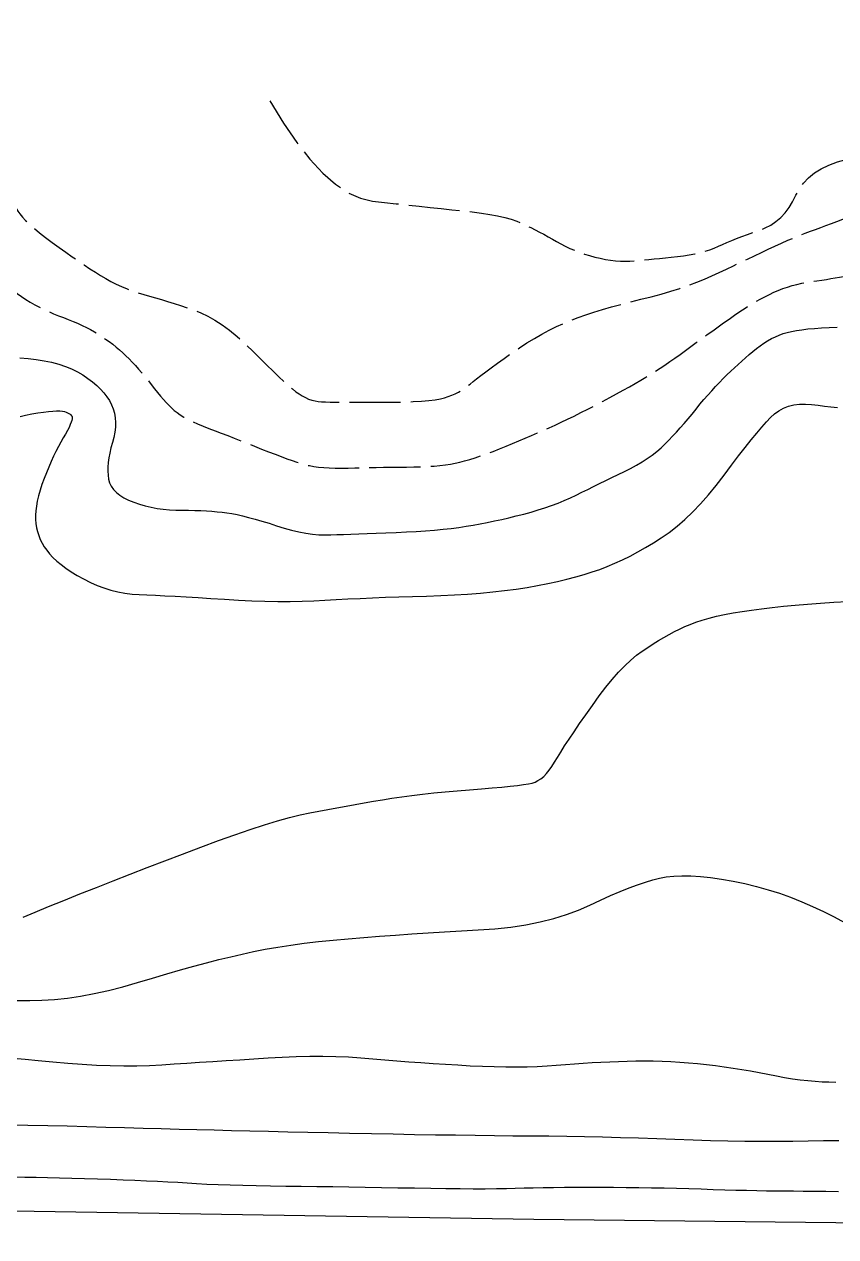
# Model space of a CAD drawing. Header units: millimetres. Extents: x 2456 to 5353, y 685 to 1986.
# Drawn here: x 4771 to 4850.2, y 1069 to 1187.4 of the extents above; entities that cross this region are included whole.
import ezdxf

# ---------------------------------------------------------------- set-up
doc = ezdxf.new("R2010")
doc.units = ezdxf.units.MM
doc.linetypes.add('X11', pattern=[6, 5, -1])
doc.layers.add('0-剖面粗线TS', color=7, linetype='Continuous', lineweight=30)
doc.layers.add('DSX', color=8, linetype='Continuous')

msp = doc.modelspace()

# ---------------------------------------------------------------- linework, layer by layer
at = {"layer": '0-剖面粗线TS', "color": 0, "linetype": 'Continuous', "elevation": 98, "flags": 128}
msp.add_lwpolyline([(4611.7696, 1077.5585), (4622.5632, 1074.9749), (4625.5572, 1074.5323), (4631.5683, 1074.7836), (4639.6715, 1075.3505), (4646.9329, 1075.095), (4676.0265, 1073.4327), (4717.0272, 1072.3479), (4820.7519, 1070.6935), (4991.7361, 1068.7914), (5111.7504, 1067.1349), (5131.5874, 1067.231), (5174.5399, 1066.4784), (5179.0367, 1066.6495), (5183.5348, 1067.2912)], dxfattribs=at)
at = {"layer": 'DSX', "linetype": 'X11', "flags": 128}
for points in [[(4758.8763, 1187.433), (4759.7357, 1186.4693), (4760.5477, 1185.5236), (4761.3123, 1184.5957), (4762.0296, 1183.6858), (4762.6995, 1182.7939), (4763.322, 1181.9199), (4763.8972, 1181.0638), (4764.425, 1180.2256), (4764.923, 1179.3963), (4765.4087, 1178.5666), (4765.882, 1177.7366), (4766.3429, 1176.9063), (4766.7915, 1176.0756), (4767.2278, 1175.2446), (4767.6518, 1174.4133), (4768.0634, 1173.5817), (4768.4536, 1172.7852), (4768.8132, 1172.0594), (4769.1423, 1171.4042), (4769.4409, 1170.8197), (4769.7089, 1170.3059), (4769.9464, 1169.8628), (4770.1533, 1169.4903), (4770.3298, 1169.1884), (4770.5235, 1168.9073), (4770.7826, 1168.5968), (4771.1069, 1168.257), (4771.4964, 1167.8879), (4771.9513, 1167.4895), (4772.4713, 1167.0618), (4773.0567, 1166.6048), (4773.7073, 1166.1184), (4774.3789, 1165.6294), (4775.0273, 1165.1644), (4775.6526, 1164.7234), (4776.2546, 1164.3064), (4776.8335, 1163.9134), (4777.3891, 1163.5444), (4777.9216, 1163.1995), (4778.4309, 1162.8785), (4778.9321, 1162.5792), (4779.4405, 1162.2994), (4779.9562, 1162.039), (4780.479, 1161.798), (4781.009, 1161.5765), (4781.5461, 1161.3744), (4782.0905, 1161.1917), (4782.642, 1161.0285), (4783.2042, 1160.8705), (4783.7807, 1160.7034), (4784.3714, 1160.5272), (4784.9763, 1160.3419), (4785.5955, 1160.1476), (4786.2288, 1159.9442), (4786.8764, 1159.7317), (4787.5383, 1159.5101), (4788.2129, 1159.2502), (4788.8987, 1158.9227), (4789.5959, 1158.5276), (4790.3043, 1158.0649), (4791.024, 1157.5346), (4791.7551, 1156.9366), (4792.4974, 1156.2711), (4793.2509, 1155.5379), (4793.9818, 1154.8043), (4794.6558, 1154.1372), (4795.2731, 1153.5368), (4795.8336, 1153.0029), (4796.3373, 1152.5357), (4796.7842, 1152.135), (4797.1743, 1151.801), (4797.5077, 1151.5335), (4797.8137, 1151.3133), (4798.1216, 1151.1207), (4798.4315, 1150.9559), (4798.7433, 1150.8188), (4799.0571, 1150.7094), (4799.3728, 1150.6278), (4799.6906, 1150.5739), (4800.0102, 1150.5477), (4800.3834, 1150.5362), (4800.8617, 1150.5263), (4801.445, 1150.518), (4802.1334, 1150.5112), (4802.9268, 1150.5061), (4803.8254, 1150.5025), (4804.829, 1150.5005), (4805.9376, 1150.5002), (4807.0488, 1150.5074), (4808.0601, 1150.5283), (4808.9715, 1150.5628), (4809.7828, 1150.611), (4810.4943, 1150.6728), (4811.1058, 1150.7483), (4811.6173, 1150.8374), (4812.0289, 1150.9401), (4812.3841, 1151.0569), (4812.7265, 1151.1882), (4813.056, 1151.334), (4813.3726, 1151.4942), (4813.6764, 1151.669), (4813.9673, 1151.8582), (4814.2454, 1152.0618), (4814.5107, 1152.28), (4814.8006, 1152.5244), (4815.1529, 1152.8067), (4815.5675, 1153.1271), (4816.0444, 1153.4855), (4816.5836, 1153.8819), (4817.1851, 1154.3162), (4817.8489, 1154.7886), (4818.5751, 1155.2989), (4819.328, 1155.8121), (4820.0721, 1156.293), (4820.8074, 1156.7416), (4821.5339, 1157.1579), (4822.2517, 1157.5419), (4822.9607, 1157.8935), (4823.6609, 1158.2129), (4824.3523, 1158.4999), (4825.0606, 1158.7693), (4825.8114, 1159.0354), (4826.6047, 1159.2984), (4827.4405, 1159.5583), (4828.3189, 1159.8149), (4829.2398, 1160.0685), (4830.2032, 1160.3188), (4831.2091, 1160.566), (4832.2163, 1160.8168), (4833.1833, 1161.0779), (4834.1102, 1161.3493), (4834.997, 1161.631), (4835.8437, 1161.9231), (4836.6502, 1162.2254), (4837.4166, 1162.5381), (4838.143, 1162.861), (4838.8469, 1163.1886), (4839.546, 1163.5151), (4840.2403, 1163.8405), (4840.9299, 1164.1649), (4841.6147, 1164.4882), (4842.2947, 1164.8105), (4842.9699, 1165.1316), (4843.6404, 1165.4517), (4844.2973, 1165.7617), (4844.9318, 1166.0526), (4845.5439, 1166.3244), (4846.1336, 1166.577), (4846.7009, 1166.8105), (4847.2458, 1167.0249), (4847.7684, 1167.2202), (4848.2685, 1167.3964), (4848.7653, 1167.5701), (4849.278, 1167.758), (4849.8064, 1167.9601), (4850.3505, 1168.1764), (4850.9105, 1168.4069), (4851.4863, 1168.6516), (4852.0778, 1168.9106), (4852.6851, 1169.1837), (4853.3056, 1169.4737), (4853.9367, 1169.7833), (4854.5784, 1170.1124), (4855.2307, 1170.4611), (4855.8936, 1170.8294), (4856.567, 1171.2173), (4857.2511, 1171.6247), (4857.9457, 1172.0517), (4858.6347, 1172.4887), (4859.302, 1172.9262), (4859.9476, 1173.3643), (4860.5714, 1173.8029), (4861.1735, 1174.242), (4861.7539, 1174.6817), (4862.3125, 1175.1218), (4862.8493, 1175.5625), (4863.368, 1176.0038), (4863.8719, 1176.4456), (4864.3611, 1176.8881), (4864.8357, 1177.3312), (4865.2955, 1177.7749), (4865.7406, 1178.2192), (4866.171, 1178.6642), (4866.5867, 1179.1097)], [(4699.0842, 1175.7492), (4700.0961, 1176.0621), (4701.0365, 1176.3691), (4701.9054, 1176.6702), (4702.7027, 1176.9654), (4703.4284, 1177.2547), (4704.0825, 1177.538), (4704.6651, 1177.8155), (4705.1762, 1178.087), (4705.6456, 1178.3511), (4706.1035, 1178.6063), (4706.5499, 1178.8525), (4706.9846, 1179.0897), (4707.4078, 1179.318), (4707.8194, 1179.5374), (4708.2195, 1179.7477), (4708.608, 1179.9492), (4708.9876, 1180.1387), (4709.3609, 1180.3133), (4709.7281, 1180.473), (4710.089, 1180.6178), (4710.4438, 1180.7477), (4710.7923, 1180.8627), (4711.1346, 1180.9628), (4711.4707, 1181.048), (4711.805, 1181.1231), (4712.1417, 1181.1929), (4712.4809, 1181.2575), (4712.8225, 1181.3168), (4713.1667, 1181.3708), (4713.5133, 1181.4195), (4713.8624, 1181.4629), (4714.214, 1181.5011), (4714.5769, 1181.5367), (4714.9599, 1181.5726), (4715.3631, 1181.6088), (4715.7863, 1181.6453), (4716.2297, 1181.682), (4716.6933, 1181.7189), (4717.1769, 1181.7562), (4717.6807, 1181.7937), (4718.2677, 1181.828), (4719.0009, 1181.8555), (4719.8805, 1181.8764), (4720.9063, 1181.8906), (4722.0784, 1181.8981), (4723.3968, 1181.8988), (4724.8614, 1181.8929), (4726.4724, 1181.8802), (4728.1183, 1181.8629), (4729.688, 1181.8428), (4731.1815, 1181.82), (4732.5987, 1181.7945), (4733.9397, 1181.7663), (4735.2044, 1181.7353), (4736.3929, 1181.7017), (4737.5051, 1181.6653), (4738.5656, 1181.6234), (4739.5989, 1181.5729), (4740.6049, 1181.514), (4741.5837, 1181.4466), (4742.5352, 1181.3707), (4743.4595, 1181.2864), (4744.3565, 1181.1936), (4745.2263, 1181.0923), (4746.067, 1180.9758), (4746.8768, 1180.8373), (4747.6557, 1180.677), (4748.4037, 1180.4948), (4749.1207, 1180.2906), (4749.8069, 1180.0645), (4750.4621, 1179.8165), (4751.0864, 1179.5466), (4751.7074, 1179.246), (4752.3529, 1178.9059), (4753.0228, 1178.5264), (4753.7171, 1178.1075), (4754.4358, 1177.6491), (4755.1789, 1177.1513), (4755.9464, 1176.6141), (4756.7384, 1176.0374), (4757.5203, 1175.4459), (4758.2578, 1174.8642), (4758.9508, 1174.2924), (4759.5993, 1173.7305), (4760.2034, 1173.1784), (4760.763, 1172.6361), (4761.2781, 1172.1037), (4761.7488, 1171.5812), (4762.1927, 1171.059), (4762.6275, 1170.5278), (4763.0532, 1169.9876), (4763.4698, 1169.4383), (4763.8773, 1168.88), (4764.2756, 1168.3127), (4764.6649, 1167.7364), (4765.045, 1167.151), (4765.4194, 1166.5732), (4765.7914, 1166.0195), (4766.161, 1165.4899), (4766.5282, 1164.9845), (4766.893, 1164.5032), (4767.2554, 1164.046), (4767.6155, 1163.613), (4767.9731, 1163.204), (4768.3342, 1162.8153), (4768.7047, 1162.4426), (4769.0846, 1162.086), (4769.4738, 1161.7455), (4769.8725, 1161.4212), (4770.2805, 1161.1129), (4770.6979, 1160.8207), (4771.1246, 1160.5447), (4771.5595, 1160.2825), (4772.0013, 1160.0318), (4772.4499, 1159.7928), (4772.9053, 1159.5653), (4773.3676, 1159.3495), (4773.8367, 1159.1452), (4774.3127, 1158.9525), (4774.7955, 1158.7714), (4775.2742, 1158.5927), (4775.7378, 1158.4072), (4776.1861, 1158.2151), (4776.6194, 1158.0161), (4777.0375, 1157.8105), (4777.4404, 1157.5981), (4777.8282, 1157.3789), (4778.2008, 1157.153), (4778.5624, 1156.9196), (4778.9171, 1156.6776), (4779.2648, 1156.4273), (4779.6056, 1156.1685), (4779.9395, 1155.9013), (4780.2664, 1155.6257), (4780.5863, 1155.3416), (4780.8993, 1155.0491), (4781.2089, 1154.7454), (4781.5187, 1154.4274), (4781.8285, 1154.0953), (4782.1384, 1153.7491), (4782.4484, 1153.3887), (4782.7585, 1153.0141), (4783.0687, 1152.6255), (4783.379, 1152.2226), (4783.6857, 1151.8247), (4783.9849, 1151.4506), (4784.2767, 1151.1006), (4784.561, 1150.7744), (4784.8379, 1150.4722), (4785.1074, 1150.1939), (4785.3695, 1149.9395), (4785.6241, 1149.7091), (4785.8965, 1149.4905), (4786.2118, 1149.2714), (4786.5699, 1149.052), (4786.9709, 1148.8322), (4787.4148, 1148.612), (4787.9016, 1148.3913), (4788.4313, 1148.1703), (4789.0039, 1147.9489), (4789.6042, 1147.7236), (4790.2169, 1147.4908), (4790.842, 1147.2505), (4791.4796, 1147.0027), (4792.1296, 1146.7474), (4792.7921, 1146.4846), (4793.467, 1146.2144), (4794.1544, 1145.9366), (4794.828, 1145.6664), (4795.4617, 1145.4186), (4796.0554, 1145.1933), (4796.6092, 1144.9904), (4797.1231, 1144.81), (4797.5971, 1144.6521), (4798.0311, 1144.5166), (4798.4252, 1144.4036), (4798.8177, 1144.3095), (4799.247, 1144.2306), (4799.713, 1144.1669), (4800.2159, 1144.1184), (4800.7555, 1144.0852), (4801.3319, 1144.0672), (4801.945, 1144.0645), (4802.595, 1144.077), (4803.2688, 1144.096), (4803.9537, 1144.1131), (4804.6495, 1144.128), (4805.3564, 1144.141), (4806.0743, 1144.1518), (4806.8031, 1144.1606), (4807.543, 1144.1674), (4808.2939, 1144.1721), (4809.0302, 1144.1812), (4809.7263, 1144.201), (4810.3822, 1144.2315), (4810.9979, 1144.2729), (4811.5734, 1144.3249), (4812.1088, 1144.3877), (4812.6039, 1144.4613), (4813.0588, 1144.5456), (4813.5069, 1144.6461), (4813.9816, 1144.7683), (4814.4829, 1144.9122), (4815.0107, 1145.0777), (4815.5652, 1145.2648), (4816.1462, 1145.4737), (4816.7538, 1145.7041), (4817.388, 1145.9563), (4818.0305, 1146.2186), (4818.6631, 1146.4794), (4819.2858, 1146.7388), (4819.8986, 1146.9968), (4820.5015, 1147.2534), (4821.0944, 1147.5086), (4821.6775, 1147.7624), (4822.2506, 1148.0147), (4822.8289, 1148.2749), (4823.4272, 1148.5523), (4824.0458, 1148.8469), (4824.6845, 1149.1586), (4825.3434, 1149.4875), (4826.0224, 1149.8336), (4826.7215, 1150.1968), (4827.4408, 1150.5772), (4828.1527, 1150.9592), (4828.8294, 1151.3273), (4829.471, 1151.6815), (4830.0776, 1152.0217), (4830.649, 1152.348), (4831.1853, 1152.6603), (4831.6865, 1152.9587), (4832.1526, 1153.2432), (4832.6064, 1153.5281), (4833.0709, 1153.8278), (4833.5459, 1154.1423), (4834.0316, 1154.4715), (4834.5279, 1154.8155), (4835.0348, 1155.1742), (4835.5523, 1155.5477), (4836.0805, 1155.936), (4836.6138, 1156.33), (4837.1467, 1156.7208), (4837.6794, 1157.1083), (4838.2118, 1157.4926), (4838.7439, 1157.8736), (4839.2757, 1158.2514), (4839.8072, 1158.6259), (4840.3384, 1158.9971), (4840.8631, 1159.3557), (4841.3751, 1159.6924), (4841.8744, 1160.0071), (4842.361, 1160.2998), (4842.8349, 1160.5705), (4843.2962, 1160.8192), (4843.7447, 1161.0459), (4844.1806, 1161.2507), (4844.6144, 1161.4366), (4845.0571, 1161.6069), (4845.5085, 1161.7616), (4845.9687, 1161.9007), (4846.4376, 1162.0242), (4846.9153, 1162.132), (4847.4017, 1162.2242), (4847.8969, 1162.3008), (4848.388, 1162.3699), (4848.8621, 1162.4397), (4849.3191, 1162.5101), (4849.759, 1162.5812), (4850.182, 1162.653), (4850.5879, 1162.7255), (4850.9767, 1162.7986), (4851.3486, 1162.8723), (4851.7173, 1162.958), (4852.0969, 1163.0668), (4852.4874, 1163.1986), (4852.8887, 1163.3536), (4853.3009, 1163.5317), (4853.724, 1163.7329), (4854.1579, 1163.9572), (4854.6027, 1164.2046), (4855.0418, 1164.4598), (4855.4586, 1164.7077), (4855.8532, 1164.9482), (4856.2255, 1165.1813), (4856.5755, 1165.407), (4856.9033, 1165.6253), (4857.2088, 1165.8362), (4857.4921, 1166.0398), (4857.7544, 1166.2372), (4857.9972, 1166.4296), (4858.2204, 1166.617), (4858.4241, 1166.7994), (4858.6082, 1166.9769), (4858.7727, 1167.1494), (4858.9177, 1167.3169), (4859.0431, 1167.4794), (4859.1689, 1167.6393), (4859.3152, 1167.7989), (4859.482, 1167.9584), (4859.6692, 1168.1175), (4859.8769, 1168.2764), (4860.1051, 1168.4351), (4860.3538, 1168.5935), (4860.6229, 1168.7516), (4860.9155, 1168.9215), (4861.2348, 1169.1149), (4861.5807, 1169.3318), (4861.9533, 1169.5724), (4862.3524, 1169.8365), (4862.7782, 1170.1242), (4863.2306, 1170.4355), (4863.7097, 1170.7703), (4864.19, 1171.1123), (4864.6463, 1171.445), (4865.0786, 1171.7683), (4865.4869, 1172.0823), (4865.8711, 1172.3869), (4866.2313, 1172.6822), (4866.5675, 1172.9682), (4866.8797, 1173.2448), (4867.1754, 1173.5222), (4867.4622, 1173.8104), (4867.7402, 1174.1093), (4868.0092, 1174.419), (4868.2695, 1174.7395), (4868.5208, 1175.0709), (4868.7632, 1175.4129), (4868.9968, 1175.7658), (4869.2283, 1176.131), (4869.4643, 1176.5099), (4869.705, 1176.9026), (4869.9502, 1177.3091), (4870.2001, 1177.7294), (4870.4545, 1178.1634), (4870.7136, 1178.6112), (4870.9773, 1179.0728)], [(4794.9676, 1179.9536), (4796.2842, 1177.7785), (4797.5827, 1175.8752), (4798.863, 1174.2436), (4800.1251, 1172.8838), (4801.369, 1171.7957), (4802.5947, 1170.9794), (4803.8023, 1170.4349), (4804.9917, 1170.1621), (4806.1611, 1170.0275), (4807.3089, 1169.8974), (4808.4351, 1169.7719), (4809.5396, 1169.651), (4810.6225, 1169.5347), (4811.6838, 1169.4229), (4812.7234, 1169.3157), (4813.7414, 1169.2131), (4814.7135, 1169.1062), (4815.6154, 1168.9863), (4816.4471, 1168.8534), (4817.2086, 1168.7074), (4817.9, 1168.5484), (4818.5212, 1168.3764), (4819.0722, 1168.1914), (4819.553, 1167.9933), (4819.9964, 1167.7863), (4820.4352, 1167.5745), (4820.8693, 1167.3578), (4821.2988, 1167.1363), (4821.7237, 1166.91), (4822.1439, 1166.6788), (4822.5594, 1166.4427), (4822.9703, 1166.2019), (4823.3862, 1165.9654), (4823.8166, 1165.7425), (4824.2615, 1165.5331), (4824.721, 1165.3373), (4825.1949, 1165.1551), (4825.6834, 1164.9865), (4826.1865, 1164.8315), (4826.704, 1164.69), (4827.2236, 1164.5663), (4827.7327, 1164.4648), (4828.2313, 1164.3854), (4828.7194, 1164.3281), (4829.1971, 1164.2928), (4829.6643, 1164.2797), (4830.121, 1164.2887), (4830.5672, 1164.3198), (4831.0186, 1164.3633), (4831.4908, 1164.4095), (4831.9837, 1164.4583), (4832.4974, 1164.5097), (4833.0319, 1164.5638), (4833.5871, 1164.6206), (4834.1632, 1164.68), (4834.76, 1164.742), (4835.3539, 1164.8131), (4835.9213, 1164.8994), (4836.4621, 1165.001), (4836.9763, 1165.1179), (4837.4639, 1165.2501), (4837.925, 1165.3975), (4838.3595, 1165.5603), (4838.7674, 1165.7383), (4839.175, 1165.9252), (4839.6085, 1166.1144), (4840.0679, 1166.3059), (4840.5532, 1166.4998), (4841.0644, 1166.6961), (4841.6015, 1166.8946), (4842.1646, 1167.0956), (4842.7535, 1167.2988), (4843.3361, 1167.5312), (4843.8799, 1167.8193), (4844.3851, 1168.1633), (4844.8515, 1168.563), (4845.2793, 1169.0186), (4845.6683, 1169.5299), (4846.0187, 1170.0971), (4846.3304, 1170.7201), (4846.6639, 1171.3448), (4847.0799, 1171.917), (4847.5784, 1172.4368), (4848.1593, 1172.9042), (4848.8226, 1173.3192), (4849.5685, 1173.6818), (4850.3967, 1173.9919), (4851.3074, 1174.2496), (4852.2835, 1174.5325), (4853.3077, 1174.9183), (4854.3802, 1175.4069), (4855.5009, 1175.9985), (4856.6698, 1176.6928), (4857.8869, 1177.4901), (4859.1522, 1178.3902), (4860.4657, 1179.3931)]]:
    msp.add_lwpolyline(points, dxfattribs=at)
at = {"layer": 'DSX', "linetype": 'X11'}
for points in [[(4770.5217, 1154.8406), (4771.3352, 1154.7738), (4772.1451, 1154.6824), (4772.9149, 1154.5599), (4773.6447, 1154.406), (4774.3345, 1154.2209), (4774.9842, 1154.0046), (4775.5939, 1153.757), (4776.1636, 1153.4781), (4776.6933, 1153.168), (4777.183, 1152.8375), (4777.6326, 1152.4978), (4778.0422, 1152.1488), (4778.4118, 1151.7905), (4778.7413, 1151.4229), (4779.0309, 1151.046), (4779.2804, 1150.6598), (4779.4899, 1150.2643), (4779.6571, 1149.8563), (4779.78, 1149.4324), (4779.8584, 1148.9927), (4779.8924, 1148.5373), (4779.882, 1148.066), (4779.8271, 1147.5789), (4779.7279, 1147.076), (4779.5842, 1146.5572), (4779.4331, 1146.0407), (4779.3118, 1145.5444), (4779.2202, 1145.0682), (4779.1584, 1144.6122), (4779.1263, 1144.1764), (4779.1239, 1143.7609), (4779.1513, 1143.3655), (4779.2084, 1142.9902), (4779.3098, 1142.6355), (4779.4702, 1142.3014), (4779.6896, 1141.9881), (4779.9679, 1141.6956), (4780.3052, 1141.4237), (4780.7015, 1141.1726), (4781.1568, 1140.9423), (4781.671, 1140.7326), (4782.2205, 1140.546), (4782.7816, 1140.3848), (4783.3543, 1140.2489), (4783.9387, 1140.1384), (4784.5347, 1140.0533), (4785.1423, 1139.9935), (4785.7615, 1139.9591), (4786.3923, 1139.9501), (4787.0177, 1139.9494), (4787.6204, 1139.94), (4788.2005, 1139.9218), (4788.758, 1139.8949), (4789.2929, 1139.8593), (4789.8053, 1139.8149), (4790.295, 1139.7618), (4790.7621, 1139.7), (4791.2367, 1139.6224), (4791.7492, 1139.5221), (4792.2995, 1139.399), (4792.8876, 1139.253), (4793.5135, 1139.0843), (4794.1772, 1138.8929), (4794.8787, 1138.6786), (4795.618, 1138.4415), (4796.3643, 1138.2102), (4797.0866, 1138.013), (4797.7849, 1137.8499), (4798.4594, 1137.721), (4799.1098, 1137.6262), (4799.7364, 1137.5656), (4800.339, 1137.5391), (4800.9177, 1137.5468), (4801.5131, 1137.5723), (4802.166, 1137.5994), (4802.8764, 1137.628), (4803.6443, 1137.6582), (4804.4697, 1137.6899), (4805.3525, 1137.7231), (4806.2928, 1137.7579), (4807.2905, 1137.7943), (4808.2955, 1137.836), (4809.2575, 1137.8869), (4810.1764, 1137.9469), (4811.0522, 1138.0162), (4811.885, 1138.0947), (4812.6747, 1138.1823), (4813.4214, 1138.2791), (4814.1251, 1138.3852), (4814.8098, 1138.5007), (4815.4999, 1138.6259), (4816.1953, 1138.761), (4816.8959, 1138.9057), (4817.6019, 1139.0603), (4818.3132, 1139.2246), (4819.0297, 1139.3987), (4819.7516, 1139.5825), (4820.4656, 1139.7766), (4821.1586, 1139.9813), (4821.8306, 1140.1968), (4822.4815, 1140.4228), (4823.1114, 1140.6596), (4823.7203, 1140.9071), (4824.3082, 1141.1652), (4824.875, 1141.434), (4825.4354, 1141.7098), (4826.004, 1141.9891), (4826.5808, 1142.2719), (4827.1657, 1142.5581), (4827.7588, 1142.8477), (4828.36, 1143.1408), (4828.9694, 1143.4374), (4829.587, 1143.7374), (4830.1929, 1144.0432), (4830.7674, 1144.3572), (4831.3104, 1144.6794), (4831.8219, 1145.0098), (4832.3019, 1145.3484), (4832.7504, 1145.6952), (4833.1675, 1146.0502), (4833.5531, 1146.4134), (4833.9241, 1146.7881), (4834.2973, 1147.1776), (4834.6728, 1147.5818), (4835.0506, 1148.0008), (4835.4306, 1148.4346), (4835.8128, 1148.8832), (4836.1973, 1149.3465), (4836.584, 1149.8246), (4836.9706, 1150.3019), (4837.3546, 1150.7627), (4837.7361, 1151.2071), (4838.1151, 1151.635), (4838.4915, 1152.0465), (4838.8653, 1152.4416), (4839.2367, 1152.8202), (4839.6055, 1153.1824), (4839.9722, 1153.5322), (4840.3373, 1153.8738), (4840.7008, 1154.2071), (4841.0626, 1154.5322), (4841.4229, 1154.8491), (4841.7815, 1155.1577), (4842.1385, 1155.4581), (4842.4939, 1155.7502), (4842.8511, 1156.0268), (4843.2134, 1156.2804), (4843.581, 1156.5112), (4843.9536, 1156.719), (4844.3315, 1156.9039), (4844.7145, 1157.0659), (4845.1027, 1157.2051), (4845.496, 1157.3213), (4845.9187, 1157.4211), (4846.3949, 1157.5113), (4846.9246, 1157.5918), (4847.5078, 1157.6625), (4848.1446, 1157.7236), (4848.8348, 1157.7749), (4849.5786, 1157.8165), (4850.3758, 1157.8484)], [(4770.554, 1149.1181), (4771.1024, 1149.2493), (4771.7021, 1149.364), (4772.2991, 1149.4606), (4772.8399, 1149.5378), (4773.3242, 1149.5955), (4773.7521, 1149.6338), (4774.1237, 1149.6526), (4774.4389, 1149.6519), (4774.6978, 1149.6318), (4774.9002, 1149.5922), (4775.0645, 1149.54), (4775.209, 1149.4817), (4775.3337, 1149.4176), (4775.4384, 1149.3474), (4775.5233, 1149.2713), (4775.5884, 1149.1893), (4775.6336, 1149.1013), (4775.6589, 1149.0073), (4775.6586, 1148.8914), (4775.6267, 1148.7375), (4775.5634, 1148.5456), (4775.4686, 1148.3157), (4775.3423, 1148.0479), (4775.1845, 1147.742), (4774.9953, 1147.3982), (4774.7745, 1147.0164), (4774.5384, 1146.6036), (4774.303, 1146.1668), (4774.0685, 1145.7058), (4773.8348, 1145.2208), (4773.6018, 1144.7117), (4773.3697, 1144.1786), (4773.1383, 1143.6214), (4772.9078, 1143.0401), (4772.6933, 1142.4585), (4772.5102, 1141.9005), (4772.3586, 1141.3659), (4772.2383, 1140.8549), (4772.1494, 1140.3675), (4772.092, 1139.9035), (4772.0659, 1139.4631), (4772.0713, 1139.0461), (4772.1067, 1138.6446), (4772.1708, 1138.2504), (4772.2637, 1137.8635), (4772.3853, 1137.4839), (4772.5356, 1137.1116), (4772.7146, 1136.7466), (4772.9224, 1136.3889), (4773.1589, 1136.0385), (4773.4348, 1135.6914), (4773.7607, 1135.3435), (4774.1368, 1134.9948), (4774.563, 1134.6453), (4775.0392, 1134.2951), (4775.5656, 1133.944), (4776.142, 1133.5922), (4776.7685, 1133.2396), (4777.4235, 1132.9069), (4778.0854, 1132.615), (4778.754, 1132.3637), (4779.4295, 1132.1531), (4780.1118, 1131.9832), (4780.801, 1131.854), (4781.497, 1131.7655), (4782.1998, 1131.7177), (4782.9479, 1131.6864), (4783.7795, 1131.6473), (4784.6946, 1131.6006), (4785.6933, 1131.5461), (4786.7755, 1131.4839), (4787.9413, 1131.414), (4789.1906, 1131.3364), (4790.5234, 1131.2511), (4791.8797, 1131.1716), (4793.1992, 1131.1116), (4794.4819, 1131.071), (4795.7278, 1131.0499), (4796.9369, 1131.0483), (4798.1093, 1131.0661), (4799.2448, 1131.1033), (4800.3436, 1131.1601), (4801.4441, 1131.2246), (4802.5847, 1131.2855), (4803.7654, 1131.3427), (4804.9863, 1131.3962), (4806.2473, 1131.4461), (4807.5485, 1131.4922), (4808.8898, 1131.5346), (4810.2712, 1131.5733), (4811.6508, 1131.6188), (4812.9867, 1131.6816), (4814.2788, 1131.7616), (4815.5271, 1131.8589), (4816.7317, 1131.9734), (4817.8925, 1132.1051), (4819.0095, 1132.2542), (4820.0827, 1132.4204), (4821.1138, 1132.6009), (4822.1041, 1132.7928), (4823.0537, 1132.9959), (4823.9626, 1133.2102), (4824.8308, 1133.4359), (4825.6583, 1133.6729), (4826.4451, 1133.9211), (4827.1912, 1134.1806), (4827.9199, 1134.4606), (4828.6546, 1134.7704), (4829.3951, 1135.11), (4830.1417, 1135.4793), (4830.8941, 1135.8783), (4831.6525, 1136.3071), (4832.4169, 1136.7657), (4833.1872, 1137.254), (4833.9596, 1137.7898), (4834.7304, 1138.3909), (4835.4995, 1139.0571), (4836.2669, 1139.7886), (4837.0327, 1140.5853), (4837.7968, 1141.4472), (4838.5593, 1142.3744), (4839.32, 1143.3668), (4840.056, 1144.352), (4840.7441, 1145.2576), (4841.3843, 1146.0836), (4841.9766, 1146.8301), (4842.5209, 1147.497), (4843.0174, 1148.0843), (4843.4659, 1148.5921), (4843.8665, 1149.0203), (4844.2588, 1149.3799), (4844.6823, 1149.682), (4845.137, 1149.9265), (4845.6229, 1150.1135), (4846.14, 1150.243), (4846.6884, 1150.315), (4847.268, 1150.3295), (4847.8788, 1150.2864), (4848.5056, 1150.2131), (4849.1334, 1150.1368), (4849.7621, 1150.0575), (4850.3918, 1149.9753)]]:
    msp.add_lwpolyline(points, dxfattribs=at)
at = {"layer": 'DSX', "color": 252, "linetype": 'X11', "true_color": 0x939598}
for points in [[(4770.8529, 1100.2054), (4772.0233, 1100.6901), (4773.3508, 1101.2324), (4774.8353, 1101.8321), (4776.4119, 1102.4634), (4778.0156, 1103.1001), (4779.6465, 1103.7423), (4781.3044, 1104.3899), (4782.9894, 1105.0429), (4784.7016, 1105.7014), (4786.4408, 1106.3653), (4788.2071, 1107.0347), (4789.9309, 1107.6753), (4791.5426, 1108.2529), (4793.0421, 1108.7674), (4794.4294, 1109.2188), (4795.7045, 1109.6073), (4796.8675, 1109.9326), (4797.9183, 1110.1949), (4798.8569, 1110.3942), (4799.7403, 1110.561), (4800.6252, 1110.7258), (4801.5117, 1110.8886), (4802.3999, 1111.0494), (4803.2896, 1111.2083), (4804.1809, 1111.3651), (4805.0738, 1111.52), (4805.9683, 1111.6729), (4806.8845, 1111.821), (4807.8422, 1111.9616), (4808.8416, 1112.0945), (4809.8827, 1112.2199), (4810.9654, 1112.3377), (4812.0897, 1112.4479), (4813.2556, 1112.5506), (4814.4632, 1112.6457), (4815.6334, 1112.7358), (4816.6871, 1112.8236), (4817.6244, 1112.909), (4818.4451, 1112.9921), (4819.1495, 1113.0729), (4819.7373, 1113.1513), (4820.2087, 1113.2274), (4820.5637, 1113.3012), (4820.8576, 1113.3964), (4821.1459, 1113.5368), (4821.4287, 1113.7224), (4821.7059, 1113.9532), (4821.9776, 1114.2292), (4822.2436, 1114.5504), (4822.5041, 1114.9169), (4822.7591, 1115.3285), (4823.0375, 1115.7954), (4823.3683, 1116.3276), (4823.7517, 1116.925), (4824.1876, 1117.5878), (4824.676, 1118.3159), (4825.2169, 1119.1093), (4825.8103, 1119.9679), (4826.4562, 1120.8919), (4827.1204, 1121.8118), (4827.7685, 1122.6583), (4828.4007, 1123.4314), (4829.017, 1124.131), (4829.6172, 1124.7573), (4830.2015, 1125.3102), (4830.7698, 1125.7897), (4831.3222, 1126.1957), (4831.8635, 1126.5563), (4832.3987, 1126.8991), (4832.9279, 1127.2243), (4833.451, 1127.5319), (4833.968, 1127.8217), (4834.479, 1128.0939), (4834.9839, 1128.3484), (4835.4827, 1128.5853), (4836.0039, 1128.8079), (4836.5758, 1129.0198), (4837.1986, 1129.2209), (4837.8722, 1129.4112), (4838.5965, 1129.5907), (4839.3717, 1129.7595), (4840.1977, 1129.9175), (4841.0745, 1130.0647), (4842.0041, 1130.2028), (4842.9889, 1130.3333), (4844.0287, 1130.4563), (4845.1235, 1130.5718), (4846.2734, 1130.6798), (4847.4783, 1130.7802), (4848.7383, 1130.8731), (4850.0533, 1130.9585), (4851.3658, 1131.0443)], [(4770.2898, 1092.0689), (4771.5069, 1092.0593), (4772.6935, 1092.0786), (4773.9175, 1092.155), (4775.1787, 1092.2886), (4776.4773, 1092.4793), (4777.8133, 1092.7271), (4779.1865, 1093.0322), (4780.5971, 1093.3943), (4782.045, 1093.8137), (4783.4876, 1094.2491), (4784.882, 1094.6596), (4786.2284, 1095.0452), (4787.5267, 1095.4058), (4788.7769, 1095.7415), (4789.9791, 1096.0523), (4791.1331, 1096.3382), (4792.2391, 1096.5991), (4793.348, 1096.8399), (4794.5107, 1097.0653), (4795.7273, 1097.2753), (4796.9978, 1097.47), (4798.3221, 1097.6492), (4799.7003, 1097.8131), (4801.1324, 1097.9616), (4802.6183, 1098.0948), (4804.1405, 1098.218), (4805.6813, 1098.3366), (4807.2406, 1098.4507), (4808.8186, 1098.5602), (4810.4151, 1098.6653), (4812.0302, 1098.7657), (4813.6639, 1098.8616), (4815.3162, 1098.953), (4816.9404, 1099.0688), (4818.49, 1099.2378), (4819.965, 1099.4602), (4821.3653, 1099.7358), (4822.691, 1100.0647), (4823.942, 1100.4469), (4825.1184, 1100.8824), (4826.2201, 1101.3712), (4827.2576, 1101.8635), (4828.2412, 1102.3096), (4829.1711, 1102.7096), (4830.0471, 1103.0634), (4830.8692, 1103.371), (4831.6375, 1103.6324), (4832.352, 1103.8476), (4833.0127, 1104.0167), (4833.6795, 1104.1397), (4834.4123, 1104.2169), (4835.2113, 1104.2482), (4836.0763, 1104.2336), (4837.0074, 1104.1732), (4838.0045, 1104.0669), (4839.0678, 1103.9147), (4840.1971, 1103.7167), (4841.3522, 1103.4769), (4842.4927, 1103.1993), (4843.6186, 1102.8841), (4844.73, 1102.5312), (4845.8268, 1102.1406), (4846.9089, 1101.7123), (4847.9766, 1101.2463), (4849.0296, 1100.7426), (4850.0673, 1100.2164), (4851.0891, 1099.6828)], [(4769.8934, 1086.4093), (4771.053, 1086.3166), (4772.3393, 1086.2016), (4773.7525, 1086.0643), (4775.2111, 1085.9301), (4776.6337, 1085.8241), (4778.0204, 1085.7464), (4779.3711, 1085.697), (4780.6859, 1085.6759), (4781.9648, 1085.6831), (4783.2077, 1085.7187), (4784.4147, 1085.7825), (4785.6169, 1085.8611), (4786.8459, 1085.9411), (4788.1014, 1086.0224), (4789.3835, 1086.105), (4790.6923, 1086.1889), (4792.0277, 1086.2741), (4793.3897, 1086.3606), (4794.7783, 1086.4485), (4796.165, 1086.5248), (4797.5214, 1086.5767), (4798.8475, 1086.6041), (4800.1432, 1086.607), (4801.4086, 1086.5856), (4802.6436, 1086.5397), (4803.8483, 1086.4693), (4805.0226, 1086.3745), (4806.1854, 1086.2702), (4807.3554, 1086.1712), (4808.5327, 1086.0777), (4809.7171, 1085.9895), (4810.9088, 1085.9067), (4812.1078, 1085.8293), (4813.3139, 1085.7573), (4814.5273, 1085.6907), (4815.7236, 1085.6356), (4816.8784, 1085.5979), (4817.9919, 1085.5776), (4819.0638, 1085.5748), (4820.0944, 1085.5895), (4821.0835, 1085.6217), (4822.0311, 1085.6713), (4822.9374, 1085.7384), (4823.8203, 1085.811), (4824.6981, 1085.8773), (4825.5707, 1085.9372), (4826.4382, 1085.9907), (4827.3005, 1086.0379), (4828.1577, 1086.0788), (4829.0097, 1086.1132), (4829.8565, 1086.1413), (4830.7028, 1086.1592), (4831.5531, 1086.1632), (4832.4074, 1086.1531), (4833.2657, 1086.129), (4834.128, 1086.091), (4834.9942, 1086.0389), (4835.8645, 1085.9728), (4836.7388, 1085.8928), (4837.6128, 1085.8003), (4838.4823, 1085.6969), (4839.3472, 1085.5827), (4840.2077, 1085.4577), (4841.0635, 1085.3217), (4841.9149, 1085.1749), (4842.7617, 1085.0173), (4843.604, 1084.8487), (4844.4319, 1084.6848), (4845.2356, 1084.5411), (4846.0151, 1084.4175), (4846.7704, 1084.314), (4847.5016, 1084.2307), (4848.2085, 1084.1675), (4848.8912, 1084.1245), (4849.5498, 1084.1016), (4850.2542, 1084.0872)], [(4769.3639, 1079.9201), (4771.3193, 1079.8914), (4773.256, 1079.8518), (4775.1739, 1079.8012), (4777.0679, 1079.746), (4778.9329, 1079.6926), (4780.7691, 1079.6409), (4782.5762, 1079.591), (4784.3544, 1079.5429), (4786.1037, 1079.4966), (4787.824, 1079.452), (4789.5153, 1079.4092), (4791.2226, 1079.3672), (4792.9905, 1079.3248), (4794.8192, 1079.2821), (4796.7086, 1079.2391), (4798.6587, 1079.1958), (4800.6696, 1079.1521), (4802.7411, 1079.1082), (4804.8734, 1079.0639), (4807.0094, 1079.0216), (4809.092, 1078.9833), (4811.1213, 1078.949), (4813.0972, 1078.9189), (4815.0198, 1078.8928), (4816.889, 1078.8709), (4818.7048, 1078.853), (4820.4673, 1078.8391), (4822.2059, 1078.8236), (4823.95, 1078.8004), (4825.6995, 1078.7697), (4827.4545, 1078.7314), (4829.215, 1078.6856), (4830.981, 1078.6321), (4832.7525, 1078.5711), (4834.5295, 1078.5025), (4836.2899, 1078.4368), (4838.0119, 1078.3843), (4839.6955, 1078.345), (4841.3406, 1078.319), (4842.9472, 1078.3062), (4844.5154, 1078.3067), (4846.0451, 1078.3204), (4847.5364, 1078.3474), (4849.0229, 1078.3757), (4850.5384, 1078.3933)], [(4850.512, 1073.3736), (4849.2721, 1073.3872), (4848.1224, 1073.3993), (4847.063, 1073.4098), (4846.0938, 1073.4187), (4845.215, 1073.426), (4844.3585, 1073.4346), (4843.4567, 1073.4474), (4842.5095, 1073.4644), (4841.5168, 1073.4856), (4840.4788, 1073.511), (4839.3954, 1073.5406), (4838.2665, 1073.5744), (4837.0923, 1073.6124), (4835.8914, 1073.6502), (4834.6828, 1073.6833), (4833.4665, 1073.7117), (4832.2424, 1073.7354), (4831.0105, 1073.7545), (4829.7708, 1073.7689), (4828.5234, 1073.7786), (4827.2682, 1073.7837), (4826.0363, 1073.7846), (4824.8586, 1073.7818), (4823.7352, 1073.7754), (4822.666, 1073.7652), (4821.651, 1073.7515), (4820.6904, 1073.734), (4819.7839, 1073.7129), (4818.9318, 1073.6881), (4818.0561, 1073.6652), (4817.0793, 1073.6495), (4816.0013, 1073.6412), (4814.8222, 1073.6402), (4813.5419, 1073.6466), (4812.1604, 1073.6602), (4810.6777, 1073.6812), (4809.0939, 1073.7095), (4807.4671, 1073.7404), (4805.8553, 1073.7692), (4804.2587, 1073.796), (4802.6773, 1073.8207), (4801.1109, 1073.8433), (4799.5597, 1073.8638), (4798.0236, 1073.8823), (4796.5027, 1073.8986), (4795.028, 1073.9168), (4793.631, 1073.9407), (4792.3115, 1073.9702), (4791.0695, 1074.0054), (4789.9051, 1074.0463), (4788.8183, 1074.0929), (4787.809, 1074.1451), (4786.8772, 1074.203), (4785.9592, 1074.2624), (4784.9909, 1074.3189), (4783.9723, 1074.3727), (4782.9036, 1074.4237), (4781.7845, 1074.4718), (4780.6153, 1074.5172), (4779.3958, 1074.5598), (4778.1261, 1074.5995), (4776.8501, 1074.6365), (4775.6117, 1074.6707), (4774.411, 1074.7021), (4773.2479, 1074.7307), (4772.1224, 1074.7565), (4771.0345, 1074.7795), (4769.9843, 1074.7997)]]:
    msp.add_lwpolyline(points, dxfattribs=at)

doc.saveas('drawing.dxf')
